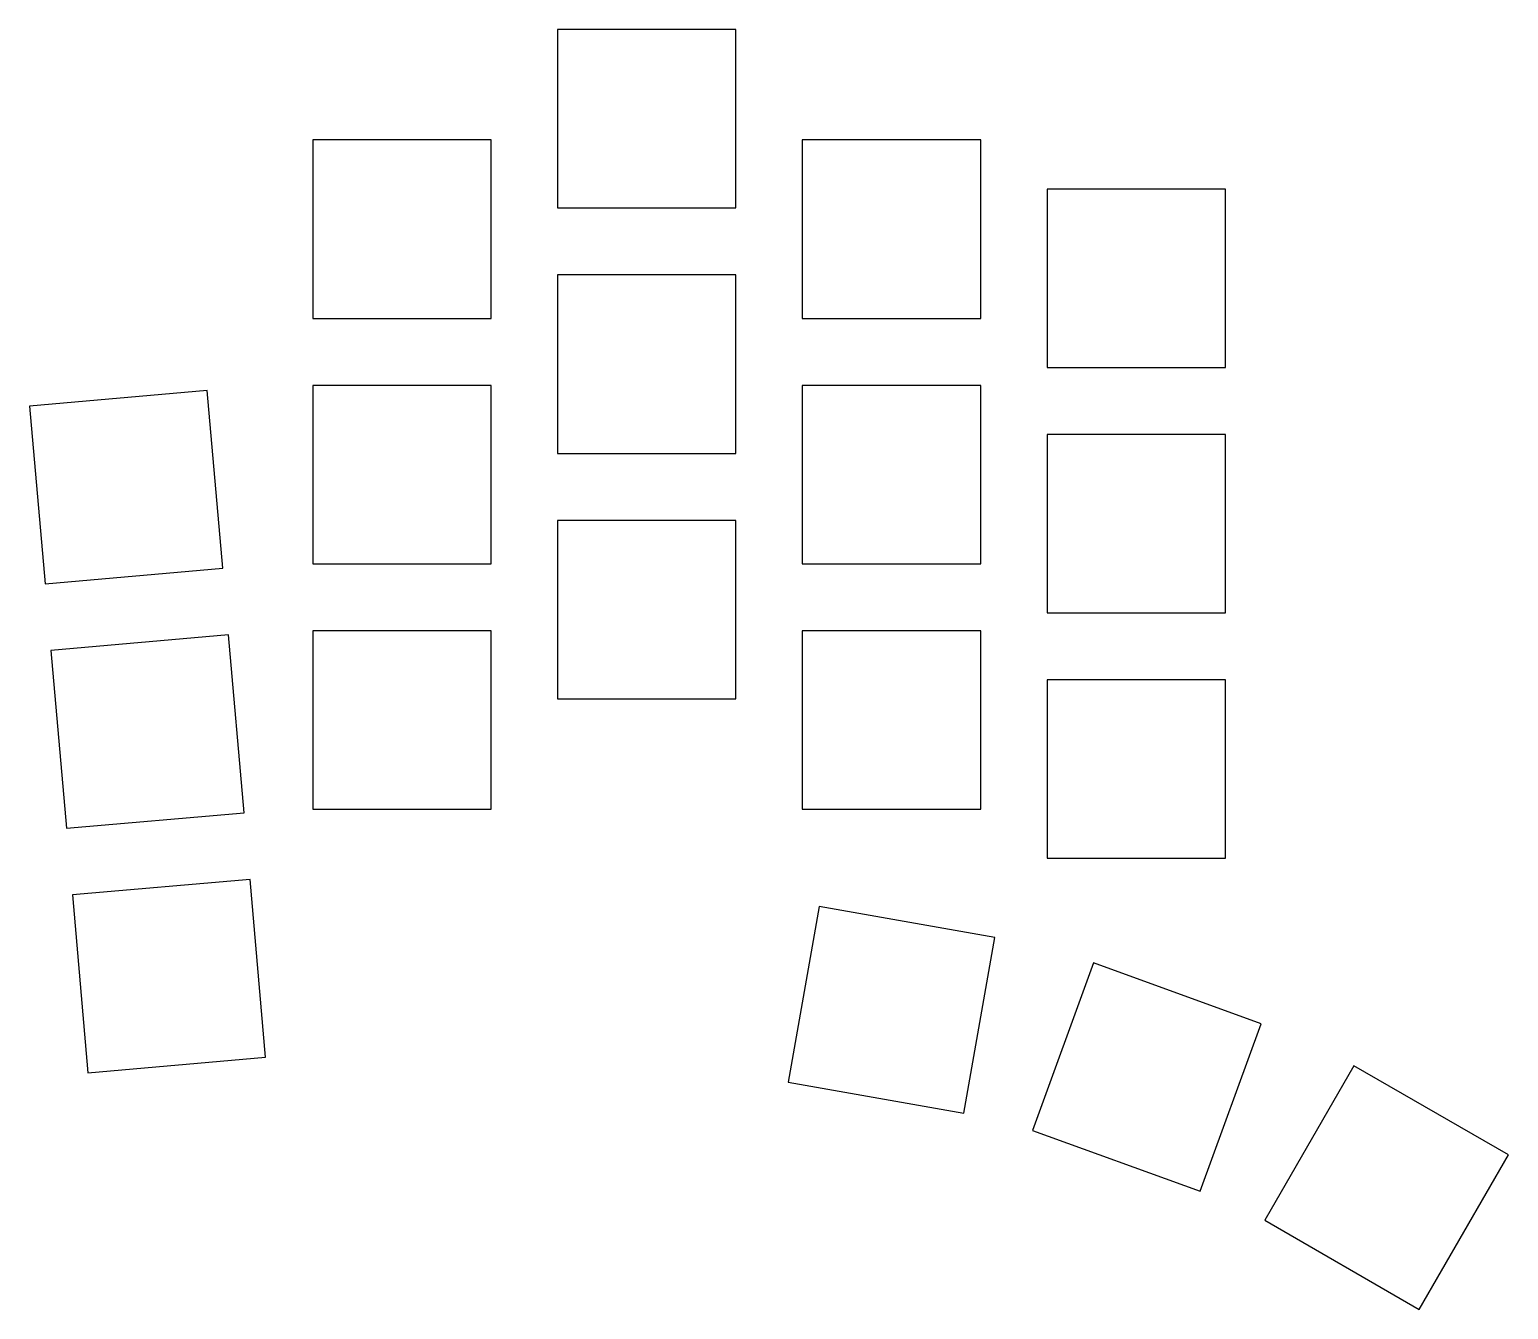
# Model space of a CAD drawing. Header units: millimetres. Extents: x -11 to 104, y -26 to 73.
import ezdxf

# ---------------------------------------------------------------- set-up
doc = ezdxf.new("R2010")
doc.units = ezdxf.units.MM
doc.layers.add('black', color=7, linetype='CONTINUOUS')

msp = doc.modelspace()

# ---------------------------------------------------------------- linework, layer by layer
at = {"layer": 'black'}
for p, q in [((44.01, 73.48), (30.16, 73.48)), ((30.16, 73.48), (30.16, 59.63)), ((44.01, 59.63), (44.01, 73.48)), ((25.01, 64.91), (11.16, 64.91)), ((11.16, 64.91), (11.16, 51.06)), ((25.01, 51.06), (25.01, 64.91)), ((63.01, 64.91), (49.16, 64.91)), ((49.16, 64.91), (49.16, 51.06)), ((63.01, 51.06), (63.01, 64.91)), ((82.01, 61.1), (68.16, 61.1)), ((68.16, 61.1), (68.16, 47.25)), ((82.01, 47.25), (82.01, 61.1)), ((30.16, 59.63), (44.01, 59.63)), ((44.01, 54.43), (30.16, 54.43)), ((30.16, 54.43), (30.16, 40.58)), ((44.01, 40.58), (44.01, 54.43)), ((11.16, 51.06), (25.01, 51.06)), ((49.16, 51.06), (63.01, 51.06)), ((68.16, 47.25), (82.01, 47.25)), ((2.97, 45.46), (-10.82, 44.25)), ((4.18, 31.66), (2.97, 45.46)), ((25.01, 45.86), (11.16, 45.86)), ((11.16, 45.86), (11.16, 32.01)), ((25.01, 32.01), (25.01, 45.86)), ((63.01, 45.86), (49.16, 45.86)), ((49.16, 45.86), (49.16, 32.01)), ((63.01, 32.01), (63.01, 45.86)), ((-10.82, 44.25), (-9.62, 30.45)), ((82.01, 42.05), (68.16, 42.05)), ((68.16, 42.05), (68.16, 28.2)), ((82.01, 28.2), (82.01, 42.05)), ((30.16, 40.58), (44.01, 40.58)), ((44.01, 35.38), (30.16, 35.38)), ((30.16, 35.38), (30.16, 21.53)), ((44.01, 21.53), (44.01, 35.38)), ((-9.62, 30.45), (4.18, 31.66)), ((11.16, 32.01), (25.01, 32.01)), ((49.16, 32.01), (63.01, 32.01)), ((68.16, 28.2), (82.01, 28.2)), ((4.63, 26.48), (-9.16, 25.27)), ((5.84, 12.68), (4.63, 26.48)), ((25.01, 26.81), (11.16, 26.81)), ((11.16, 26.81), (11.16, 12.96)), ((25.01, 12.96), (25.01, 26.81)), ((63.01, 26.81), (49.16, 26.81)), ((49.16, 26.81), (49.16, 12.96)), ((63.01, 12.96), (63.01, 26.81)), ((-9.16, 25.27), (-7.96, 11.48)), ((82.01, 23), (68.16, 23)), ((68.16, 23), (68.16, 9.15)), ((82.01, 9.15), (82.01, 23)), ((30.16, 21.53), (44.01, 21.53)), ((-7.96, 11.48), (5.84, 12.68)), ((11.16, 12.96), (25.01, 12.96)), ((49.16, 12.96), (63.01, 12.96)), ((68.16, 9.15), (82.01, 9.15)), ((6.3, 7.5), (-7.5, 6.3)), ((7.5, -6.3), (6.3, 7.5)), ((-7.5, 6.3), (-6.3, -7.5)), ((50.47, 5.41), (48.06, -8.23)), ((64.11, 3), (50.47, 5.41)), ((61.7, -10.64), (64.11, 3)), ((71.77, 1.04), (67.03, -11.98)), ((84.78, -3.7), (71.77, 1.04)), ((80.05, -16.71), (84.78, -3.7)), ((-6.3, -7.5), (7.5, -6.3)), ((91.98, -6.96), (85.06, -18.96)), ((103.98, -13.89), (91.98, -6.96)), ((48.06, -8.23), (61.7, -10.64)), ((67.03, -11.98), (80.05, -16.71)), ((97.05, -25.88), (103.98, -13.89)), ((85.06, -18.96), (97.05, -25.88))]:
    msp.add_line(p, q, dxfattribs=at)

doc.saveas('drawing.dxf')
